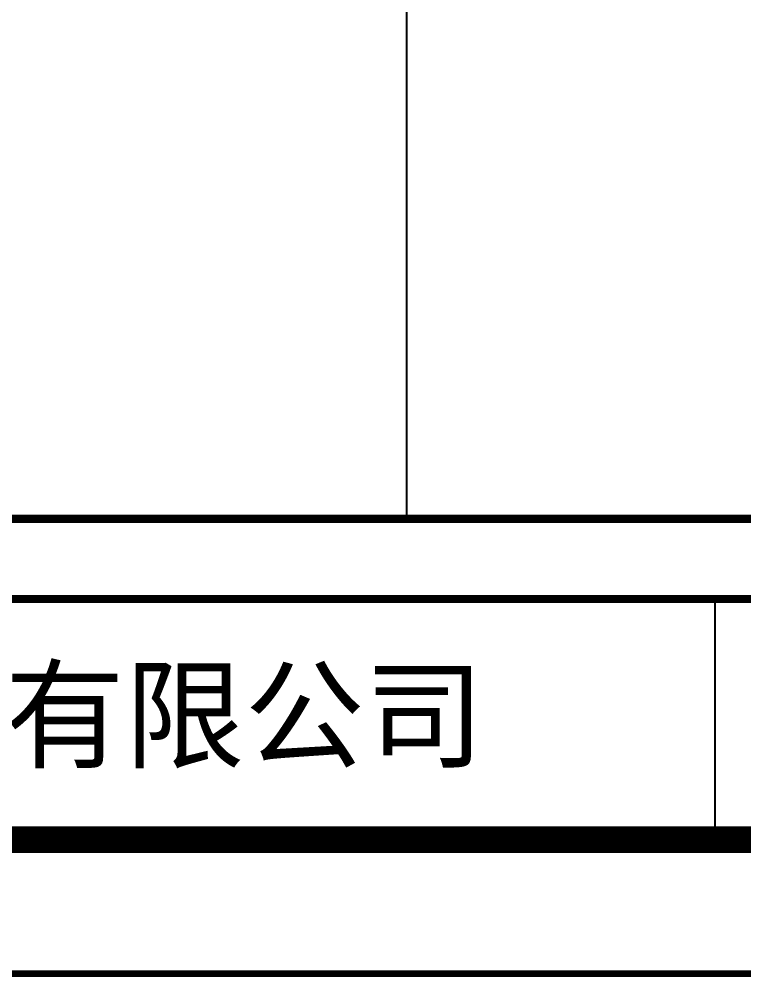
# Model space of a CAD drawing. Header units: millimetres. Extents: x 1264 to 9491, y 619 to 916.
# Drawn here: x 1362.29 to 1389.37, y 618.77 to 654.58 of the extents above; entities that cross this region are included whole.
import ezdxf

# ---------------------------------------------------------------- set-up
doc = ezdxf.new("R2010")
doc.units = ezdxf.units.MM
doc.styles.add('HT', font='simhei.ttf')

# ---------------------------------------------------------------- blocks, each defined once
blk = doc.blocks.new('柱状图图框模板-(昇龙标准).dwg', base_point=(27, 229))
blk.add_line((123.835, 4.947), (123.835, 13.947))
for points, const_width in [([(0, 0), (210, 0), (210, 297), (0, 297)], 0.25), ([(25, 5), (205, 5), (205, 292), (25, 292)], 1), ([(27, 265), (203, 265), (203, 17), (27, 17)], 0.3)]:
    blk.add_lwpolyline(points, close=True, dxfattribs=dict(const_width=const_width))
at = {"const_width": 0.3}
blk.add_lwpolyline([(25, 14), (205, 14)], dxfattribs=at)
at = {"style": 'HT'}
blk.add_text('广西昇龙工程勘察设计检测有限公司', height=3.28652, dxfattribs=at).set_placement((43.481, 8.025))

msp = doc.modelspace()

# ---------------------------------------------------------------- linework, layer by layer
at = {"color": 0}
for points in [[(1376.771, 635.892), (1376.771, 819.892)], [(1376.771, 635.892), (1376.771, 819.892)], [(1362.285, 635.892), (1376.771, 635.892)], [(1376.771, 635.892), (1422.401, 635.892)]]:
    msp.add_lwpolyline(points, dxfattribs=at)

# ---------------------------------------------------------------- block references
msp.add_blockref('柱状图图框模板-(昇龙标准).dwg', (1291.467, 847.892))

doc.saveas('drawing.dxf')
